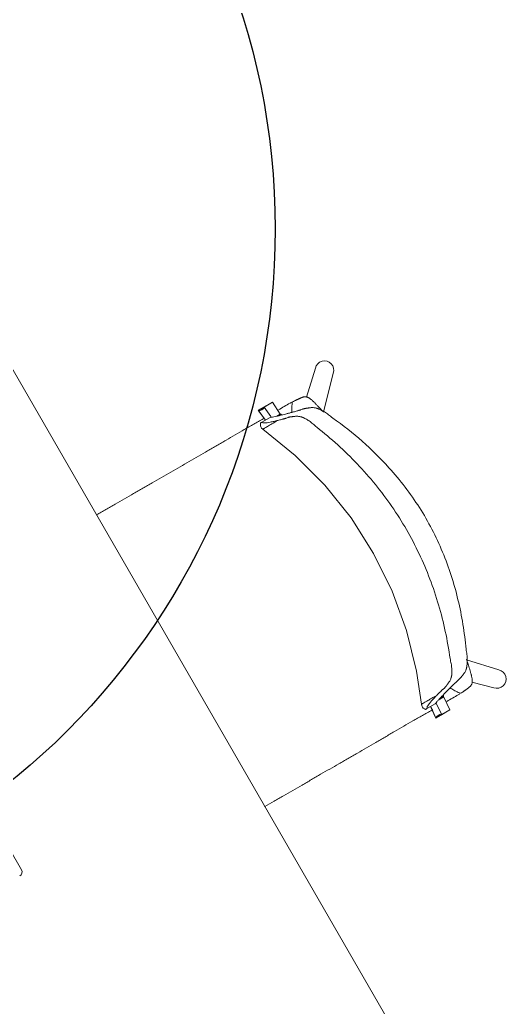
# Model space of a CAD drawing. Header units: millimetres. Extents: x 155920 to 295199, y -4084 to 97293.
# Drawn here: x 165817 to 166503, y 20987 to 22383 of the extents above; entities that cross this region are included whole.
import ezdxf

# ---------------------------------------------------------------- set-up
doc = ezdxf.new("R2010")
doc.units = ezdxf.units.MM
doc.header["$MEASUREMENT"] = 0
doc.layers.add('A-GENM', color=8, linetype='CONTINUOUS', lineweight=9)
doc.layers.add('I-FURN', color=8, linetype='CONTINUOUS', lineweight=9)
doc.layers.add('Social Distancing', color=7, linetype='CONTINUOUS')

msp = doc.modelspace()

# ---------------------------------------------------------------- linework, layer by layer
at = {"layer": 'A-GENM'}
msp.add_line((165818.9, 21184.8), (165676.1, 21432.1), dxfattribs=at)
msp.add_arc((165813.4, 21181.6), 6.35, 300, 30, dxfattribs=at)
at = {"layer": 'I-FURN'}
for p, q in [((166330.9, 20981.6), (165755.9, 21977.5)), ((166233.6, 21891.7), (166220.8, 21850.9)), ((166244.9, 21829.7), (166258.7, 21884.6)), ((166164.4, 21839.1), (166152.9, 21832.5)), ((166161.4, 21837), (166173, 21843.7)), ((166170.5, 21823.6), (166161.4, 21837)), ((166173, 21843.7), (166184.1, 21827.2)), ((166152.9, 21832.5), (166163.2, 21818.6)), ((166153.4, 21831.7), (166163.2, 21818.6)), ((166157.8, 21815.5), (166169.6, 21822.3)), ((166184.1, 21827.2), (166179, 21824.2)), ((166184.6, 21826.3), (166182, 21824.8)), ((166156, 21814.5), (166155.9, 21812.6)), ((166155.9, 21812.6), (166156.1, 21810.7)), ((166156.1, 21810.7), (166156.6, 21809.3)), ((166156.6, 21809.3), (166157.7, 21807.3)), ((166157.7, 21807.3), (166159.2, 21805.8)), ((166159.2, 21805.8), (166205.2, 21768.7)), ((166205.2, 21768.7), (166247, 21726.8)), ((166247, 21726.8), (166283.9, 21680.7)), ((166283.9, 21680.7), (166315.7, 21630.8)), ((166315.7, 21630.8), (166341.8, 21577.7)), ((166341.8, 21577.7), (166362.1, 21522.2)), ((166362.1, 21522.2), (166376.3, 21464.8)), ((166492.4, 21466.5), (166446.9, 21480.8)), ((166376.3, 21464.8), (166383.1, 21418)), ((166454.5, 21449.1), (166485.3, 21441.4)), ((166383.7, 21415.9), (166383.1, 21418)), ((166384.8, 21414), (166383.7, 21415.9)), ((166390.8, 21411.9), (166402.6, 21418.8)), ((166411.3, 21404.3), (166403.6, 21419.9)), ((166411.8, 21403.5), (166403.7, 21420)), ((166406.9, 21423.7), (166414.6, 21428.1)), ((166409, 21425.9), (166414.1, 21428.9)), ((166414.6, 21428.1), (166423.3, 21410.2)), ((166385.8, 21412.8), (166384.8, 21414)), ((166387.3, 21411.7), (166385.8, 21412.8)), ((166389, 21410.9), (166387.3, 21411.7)), ((166396.2, 21415.1), (166403, 21399.2)), ((166396.4, 21415.1), (166403.5, 21398.3)), ((166403.5, 21398.3), (166415.1, 21405)), ((166423.3, 21410.2), (166411.8, 21403.5))]:
    msp.add_line(p, q, dxfattribs=at)
for centre, start, end in [((166246.4, 21889), 340.4176, 168.0338), ((166489.7, 21453.7), 250.3941, 78.0104)]:
    msp.add_arc(centre, 13.1, start, end, dxfattribs=at)
for centre, start_param, end_param in [((166149.3, 21849.4), 5.960696, 6.540192), ((166149.8, 21848.6), 5.960696, 6.540192), ((166160.8, 21856.1), 5.960696, 6.044337), ((166416, 21387.6), 2.884586, 3.464082), ((166416.5, 21386.8), 2.884586, 3.464082)]:
    msp.add_ellipse(centre, major_axis=(8.7, -15.1), ratio=0.978487, start_param=start_param, end_param=end_param, dxfattribs=at)
for points, knots in [([(166201.3, 21844.2), (166202.2, 21844.7), (166203.7, 21845.5), (166205.4, 21846.3), (166206.4, 21846.8), (166207.2, 21847.2), (166207.9, 21847.5), (166208.8, 21848), (166209.9, 21848.5), (166211, 21849), (166211.8, 21849.4), (166212.3, 21849.6), (166212.7, 21849.8), (166213, 21849.9), (166213.5, 21850.1), (166214.4, 21850.4), (166215.5, 21850.9), (166216.8, 21851.2), (166218.1, 21851.5), (166219.5, 21851.5), (166221, 21851.4), (166222.2, 21851), (166223.2, 21850.5), (166223.9, 21850.2), (166224.6, 21849.8), (166225.6, 21849.2), (166226.7, 21848.3), (166228.1, 21847.2), (166229.5, 21845.9), (166230.9, 21844.7), (166232, 21843.6), (166233.2, 21842.4), (166234.4, 21841.2), (166235.7, 21839.8), (166237.5, 21838), (166240.6, 21834.7), (166243.2, 21831.8), (166244.8, 21830.1)], [0, 0, 0, 0, 0.0625, 0.09375, 0.109375, 0.125, 0.140625, 0.15625, 0.1875, 0.21875, 0.234375, 0.242188, 0.25, 0.257812, 0.265625, 0.28125, 0.3125, 0.34375, 0.375, 0.40625, 0.4375, 0.46875, 0.484375, 0.5, 0.515625, 0.53125, 0.5625, 0.59375, 0.625, 0.65625, 0.6875, 0.71875, 0.75, 0.78125, 0.8125, 0.875, 1, 1, 1, 1]), ([(166177, 21823.8), (166179, 21824.1), (166182.3, 21824.8), (166187.4, 21826.1), (166191.5, 21827.2), (166195.8, 21828.3), (166200.2, 21829.5), (166204.3, 21830.6), (166207.6, 21831.5), (166209.8, 21832.1), (166211.4, 21832.6), (166213.1, 21833.2), (166214.7, 21833.8), (166216.4, 21834.4), (166217.7, 21834.7), (166218.9, 21835), (166219.8, 21835.2), (166220.3, 21835.2), (166220.7, 21835.3), (166221.1, 21835.3), (166221.7, 21835.4), (166222.6, 21835.5), (166224.1, 21835.8), (166225.8, 21836), (166227.7, 21836.2), (166229.6, 21836.3), (166231.7, 21836.1), (166233.5, 21835.9), (166234.8, 21835.5), (166235.6, 21835.3), (166236.2, 21835.1), (166236.8, 21834.9), (166237.6, 21834.6), (166239, 21834), (166241.1, 21833.1), (166243.7, 21831.7), (166247.3, 21829.6), (166252, 21826.4), (166256, 21823.3), (166258, 21821.5)], [0, 0, 0, 0, 0.142857, 0.214286, 0.285714, 0.357143, 0.428571, 0.5, 0.535714, 0.571429, 0.589286, 0.607143, 0.642857, 0.660714, 0.678571, 0.696429, 0.705357, 0.709821, 0.714286, 0.71875, 0.723214, 0.732143, 0.75, 0.767857, 0.785714, 0.803571, 0.821429, 0.839286, 0.848214, 0.852679, 0.857143, 0.861607, 0.866071, 0.875, 0.892857, 0.910714, 0.928571, 0.964286, 1, 1, 1, 1]), ([(166201.3, 21844.2), (166200.8, 21841.8), (166200.3, 21837.1), (166200.2, 21832.1), (166200.3, 21829.5), (166200.4, 21829.1)], [0, 0, 0, 0, 0.02777778, 0.05555556, 0.06066679, 0.06066679, 0.06066679, 0.06066679]), ([(165924.6, 21684.7), (165924.7, 21684.8), (165927, 21686.1), (165931.5, 21688.7), (165938.1, 21692.5), (165944.7, 21696.3), (165953.4, 21701.4), (165964.2, 21707.6), (165975, 21713.9), (165983.7, 21718.9), (165990.3, 21722.7), (165996.9, 21726.5), (166005.7, 21731.5), (166016.5, 21737.8), (166029.4, 21745.3), (166042.6, 21752.9), (166055.7, 21760.4), (166068.6, 21767.9), (166079.4, 21774.1), (166088.1, 21779.1), (166094.7, 21782.9), (166101.2, 21786.7), (166109.8, 21791.7), (166120.4, 21797.8), (166131.1, 21804), (166139.9, 21809), (166146.5, 21812.9), (166153.3, 21816.8), (166158.2, 21819.6), (166161, 21821.2), (166161.4, 21821.5)], [-0.7511307, -0.7511307, -0.7511307, -0.7511307, -0.75, -0.7321429, -0.7142857, -0.6964286, -0.6785714, -0.6428571, -0.6071429, -0.5892857, -0.5714286, -0.5535714, -0.5357143, -0.5, -0.4642857, -0.4285714, -0.3928571, -0.3571429, -0.3214286, -0.3035714, -0.2857143, -0.2678571, -0.25, -0.2142857, -0.1785714, -0.1607143, -0.1428571, -0.125, -0.1071429, -0.1032301, -0.1032301, -0.1032301, -0.1032301]), ([(166235.4, 21808.5), (166233.5, 21810.3), (166229.9, 21813.6), (166225.6, 21816.9), (166222.2, 21819.1), (166219.8, 21820.5), (166217.8, 21821.5), (166216.4, 21822.1), (166215.6, 21822.5), (166215.1, 21822.7), (166214.5, 21822.9), (166213.7, 21823.2), (166212.4, 21823.5), (166210.6, 21823.9), (166208.6, 21824), (166206.6, 21824), (166204.7, 21823.9), (166203, 21823.7), (166201.6, 21823.5), (166200.6, 21823.4), (166200.1, 21823.4), (166199.7, 21823.3), (166199.3, 21823.3), (166198.8, 21823.2), (166198, 21823.1), (166196.9, 21822.9), (166195.8, 21822.6), (166194.3, 21822.1), (166193, 21821.6), (166191.5, 21821.1), (166190.4, 21820.8), (166189.2, 21820.4), (166187.6, 21820), (166184.8, 21819.3), (166182.4, 21818.7), (166180.8, 21818.3)], [0, 0, 0, 0, 0.0625, 0.125, 0.15625, 0.1875, 0.21875, 0.234375, 0.242188, 0.25, 0.257812, 0.265625, 0.28125, 0.3125, 0.34375, 0.375, 0.40625, 0.4375, 0.46875, 0.484375, 0.492188, 0.5, 0.507812, 0.515625, 0.53125, 0.5625, 0.59375, 0.625, 0.6875, 0.71875, 0.75, 0.78125, 0.8125, 0.875, 1, 1, 1, 1]), ([(166186.6, 21826), (166186.2, 21826.2), (166185.3, 21826.6), (166184.5, 21826.9), (166184.1, 21827.1)], [-0.5281276, -0.5281276, -0.5281276, -0.5281276, -0.3333333, -0.1258677, -0.1258677, -0.1258677, -0.1258677]), ([(166258, 21821.5), (166272.5, 21811.3), (166300.3, 21789.5), (166342.4, 21748.1), (166382.1, 21696.4), (166414.8, 21633.4), (166432.9, 21577.1), (166442.1, 21530.8), (166445.1, 21507.4), (166446.1, 21495.7)], [-1, -1, -1, -1, -0.863636, -0.727273, -0.545455, -0.363636, -0.181818, -0.090909, 0, 0, 0, 0]), ([(166159.2, 21805.8), (166159.2, 21805.8), (166159.4, 21805.9), (166159.8, 21806.1), (166160.6, 21806.6), (166162.3, 21807.6), (166165.7, 21809.5), (166171.9, 21813.1), (166177.6, 21816.4), (166180.8, 21818.3)], [0.3374293, 0.3374293, 0.3374293, 0.3374293, 0.3888889, 0.4444444, 0.5138889, 0.5833333, 0.7222222, 0.8611111, 1, 1, 1, 1]), ([(166423.5, 21482.6), (166421.8, 21495.4), (166417.3, 21520.7), (166404.7, 21570.7), (166381.8, 21631), (166343.1, 21698.1), (166302.3, 21748.1), (166265.3, 21784.1), (166245.6, 21800.6), (166235.4, 21808.5)], [-1, -1, -1, -1, -0.9, -0.8, -0.6, -0.4, -0.2, -0.1, 0, 0, 0, 0]), ([(166446.1, 21495.7), (166446.6, 21493), (166447.4, 21488), (166447.8, 21482.4), (166447.8, 21478.2), (166447.7, 21475.3), (166447.4, 21473), (166447.2, 21471.5), (166447.1, 21470.6), (166447, 21470), (166446.8, 21469.4), (166446.7, 21468.6), (166446.3, 21467.3), (166445.6, 21465.6), (166444.7, 21463.7), (166443.7, 21462.1), (166442.6, 21460.6), (166441.5, 21459.2), (166440.6, 21458), (166440, 21457.3), (166439.7, 21456.8), (166439.4, 21456.5), (166439.2, 21456.2), (166438.8, 21455.8), (166438.3, 21455.1), (166437.4, 21454.2), (166436.4, 21453.2), (166435.1, 21452), (166433.8, 21450.9), (166432.5, 21449.8), (166431.5, 21448.9), (166430.5, 21448), (166429.3, 21446.8), (166427.1, 21444.6), (166424.2, 21441.7), (166420.9, 21438.4), (166417.8, 21435.3), (166414.8, 21432.3), (166412.1, 21429.4), (166409.7, 21426.8), (166408.3, 21425.2), (166407.6, 21424.4)], [0, 0, 0, 0, 0.035714, 0.071429, 0.089286, 0.107143, 0.125, 0.133929, 0.138393, 0.142857, 0.147321, 0.151786, 0.160714, 0.178571, 0.196429, 0.214286, 0.232143, 0.25, 0.267857, 0.276786, 0.28125, 0.285714, 0.290179, 0.294643, 0.303571, 0.321429, 0.339286, 0.357143, 0.392857, 0.410714, 0.428571, 0.446429, 0.464286, 0.5, 0.571429, 0.642857, 0.714286, 0.785714, 0.857143, 0.928571, 1, 1, 1, 1]), ([(166404.7, 21430.5), (166405.9, 21431.7), (166407.6, 21433.4), (166409.6, 21435.5), (166410.8, 21436.6), (166411.7, 21437.5), (166412.5, 21438.3), (166413.7, 21439.3), (166414.8, 21440.2), (166416, 21441.2), (166416.8, 21442.1), (166417.5, 21442.9), (166418, 21443.6), (166418.3, 21444), (166418.5, 21444.3), (166418.8, 21444.6), (166419.1, 21445), (166419.6, 21445.8), (166420.5, 21446.9), (166421.5, 21448.4), (166422.6, 21449.9), (166423.6, 21451.6), (166424.5, 21453.5), (166425.1, 21455.2), (166425.4, 21456.5), (166425.6, 21457.3), (166425.7, 21457.9), (166425.8, 21458.5), (166425.9, 21459.3), (166426, 21460.8), (166426.1, 21463.1), (166426.1, 21465.9), (166425.9, 21469.9), (166425.2, 21475.3), (166424.2, 21480.1), (166423.5, 21482.6)], [0, 0, 0, 0, 0.125, 0.1875, 0.21875, 0.25, 0.28125, 0.3125, 0.375, 0.40625, 0.4375, 0.46875, 0.484375, 0.492188, 0.5, 0.507812, 0.515625, 0.53125, 0.5625, 0.59375, 0.625, 0.65625, 0.6875, 0.71875, 0.734375, 0.742188, 0.75, 0.757812, 0.765625, 0.78125, 0.8125, 0.84375, 0.875, 0.9375, 1, 1, 1, 1]), ([(166447.9, 21478.3), (166448.6, 21476), (166449.8, 21472.4), (166451.1, 21468), (166451.8, 21465.6), (166452.3, 21463.8), (166452.8, 21462.1), (166453.2, 21460.5), (166453.6, 21458.9), (166454, 21457.2), (166454.4, 21455.3), (166454.7, 21453.5), (166454.8, 21452.1), (166454.9, 21451), (166454.9, 21450.2), (166454.8, 21449.4), (166454.7, 21448.3), (166454.4, 21447), (166453.8, 21445.7), (166453.1, 21444.5), (166452.2, 21443.5), (166451.2, 21442.6), (166450.3, 21441.8), (166449.6, 21441.2), (166449.2, 21440.9), (166448.9, 21440.7), (166448.6, 21440.4), (166448.1, 21440.1), (166447.4, 21439.6), (166446.4, 21438.9), (166445.4, 21438.2), (166444.6, 21437.6), (166443.9, 21437.2), (166443.2, 21436.7), (166442.3, 21436.1), (166440.7, 21435), (166439.3, 21434.1), (166438.4, 21433.5)], [0, 0, 0, 0, 0.125, 0.1875, 0.21875, 0.25, 0.28125, 0.3125, 0.34375, 0.375, 0.40625, 0.4375, 0.46875, 0.484375, 0.5, 0.515625, 0.53125, 0.5625, 0.59375, 0.625, 0.65625, 0.6875, 0.71875, 0.734375, 0.742188, 0.75, 0.757812, 0.765625, 0.78125, 0.8125, 0.84375, 0.859375, 0.875, 0.890625, 0.90625, 0.9375, 1, 1, 1, 1]), ([(166404.7, 21430.5), (166402.1, 21429), (166397.5, 21426.3), (166391.9, 21423.1), (166387.8, 21420.7), (166385.5, 21419.4), (166384.3, 21418.7), (166383.7, 21418.3), (166383.2, 21418.1), (166383.1, 21418), (166383.1, 21418)], [0, 0, 0, 0, 0.1111111, 0.2222222, 0.3333333, 0.4444444, 0.5, 0.5555556, 0.6111111, 0.6625707, 0.6625707, 0.6625707, 0.6625707]), ([(166414, 21428.8), (166414.1, 21429.3), (166414.2, 21430.2), (166414.3, 21431.2), (166414.3, 21431.6)], [-0.8810546, -0.8810546, -0.8810546, -0.8810546, -0.6666667, -0.4718724, -0.4718724, -0.4718724, -0.4718724]), ([(166423.6, 21441.2), (166424.3, 21440.6), (166426.9, 21438.9), (166431.7, 21436.2), (166436.1, 21434.4), (166438.4, 21433.5)], [0.93303317, 0.93303317, 0.93303317, 0.93303317, 0.94444444, 0.97222222, 1, 1, 1, 1]), ([(166399.1, 21410.6), (166398.7, 21410.4), (166393.9, 21407.6), (166384.5, 21402.2), (166371.2, 21394.5), (166358.1, 21387), (166347.3, 21380.7), (166338.6, 21375.7), (166332, 21371.9), (166325.3, 21368), (166316.6, 21363), (166305.8, 21356.7), (166295, 21350.5), (166286.4, 21345.5), (166279.8, 21341.7), (166273.2, 21337.9), (166264.6, 21333), (166253.9, 21326.8), (166243.2, 21320.6), (166234.5, 21315.6), (166227.9, 21311.8), (166221.3, 21308), (166212.6, 21302.9), (166201.7, 21296.6), (166188.6, 21289.1), (166175.3, 21281.4), (166166.4, 21276.3), (166162, 21273.7), (166161.9, 21273.7)], [-0.896036, -0.896036, -0.896036, -0.896036, -0.8928571, -0.8571429, -0.8214286, -0.7857143, -0.75, -0.7321429, -0.7142857, -0.6964286, -0.6785714, -0.6428571, -0.6071429, -0.5892857, -0.5714286, -0.5535714, -0.5357143, -0.5, -0.4642857, -0.4464286, -0.4285714, -0.4107143, -0.3928571, -0.3571429, -0.3214286, -0.2857143, -0.25, -0.2493139, -0.2493139, -0.2493139, -0.2493139])]:
    msp.add_open_spline(points, degree=3, knots=knots, dxfattribs=at)
for points in [[(166181.4, 21833), (166187, 21836.3), (166192.5, 21839.4), (166197.8, 21842.5)], [(166197.8, 21842.5), (166198.4, 21842.8), (166199.5, 21843.4), (166200.7, 21843.9), (166201.3, 21844.2)], [(166169.6, 21822.3), (166170.8, 21822.5), (166173.1, 21823), (166175.7, 21823.5), (166177, 21823.8)], [(166157.8, 21815.5), (166157.4, 21815.2), (166156.6, 21814.8), (166156.1, 21814.5), (166156, 21814.4), (166156.4, 21814.7), (166156.7, 21814.9)], [(166180.8, 21818.3), (166178.8, 21817.7), (166175, 21816.8), (166169.9, 21815.7), (166165.4, 21814.9), (166161.9, 21814.6), (166159.3, 21814.8), (166158.2, 21815.2), (166157.8, 21815.5)], [(166446.6, 21481.8), (166447, 21480.6), (166447.4, 21479.4), (166447.9, 21478.3)], [(166447.9, 21478.3), (166447.4, 21479.5), (166447, 21480.6), (166446.6, 21481.8)], [(166390.8, 21411.9), (166390.8, 21412.4), (166390.9, 21413.6), (166392, 21415.9), (166394.1, 21418.8), (166397, 21422.2), (166400.5, 21426.2), (166403.2, 21429), (166404.7, 21430.5)], [(166435.1, 21431.4), (166429.9, 21428.4), (166424.4, 21425.2), (166418.8, 21422)], [(166438.4, 21433.5), (166437.8, 21433.2), (166436.8, 21432.5), (166435.7, 21431.8), (166435.1, 21431.4)], [(166407.6, 21424.4), (166406.7, 21423.4), (166404.9, 21421.5), (166403.4, 21419.6), (166402.6, 21418.8)], [(166389.7, 21411.3), (166389.4, 21411.1), (166389, 21410.9), (166389.1, 21410.9), (166389.6, 21411.3), (166390.4, 21411.7), (166390.8, 21411.9)]]:
    msp.add_open_spline(points, degree=3, dxfattribs=at)
at = {"layer": 'Social Distancing'}
msp.add_circle((165176.8, 22088.2), 1000, dxfattribs=at)
msp.add_circle((165176.8, 22088.2), 1000, dxfattribs=at)

doc.saveas('drawing.dxf')
